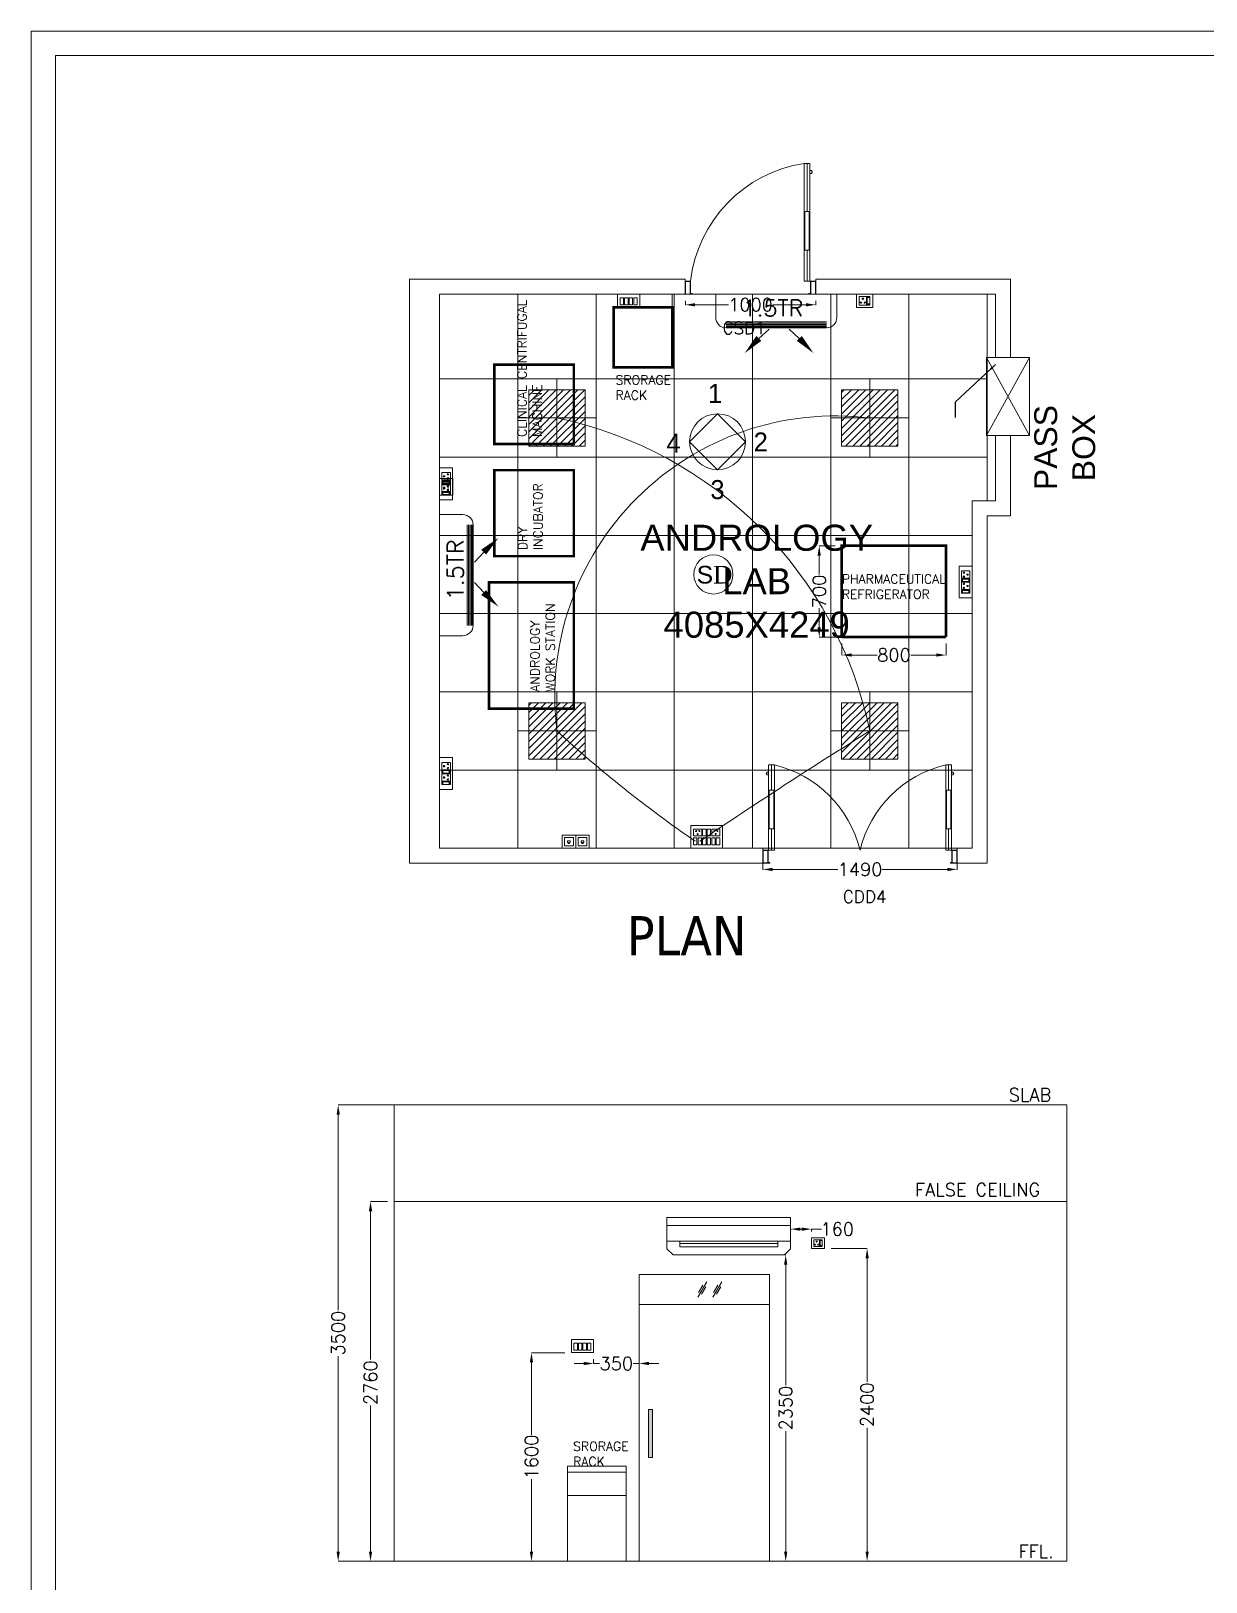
# Model space of a CAD drawing. Extents: x 3552052 to 4102982, y -707811 to -630695.
# Drawn here: x 3984257 to 3993269, y -693012 to -681115 of the extents above; entities that cross this region are included whole.
import ezdxf

# ---------------------------------------------------------------- set-up
doc = ezdxf.new("R2010")
doc.units = 0
doc.header["$LTSCALE"] = 6
doc.header["$MEASUREMENT"] = 0
doc.layers.get('0').update_dxf_attribs({"linetype": 'CONTINUOUS', "lineweight": 0})
doc.layers.get('Defpoints').update_dxf_attribs({"linetype": 'CONTINUOUS', "lineweight": 0})
for name, color, linetype, lineweight in [('1200 Door', 144, 'CONTINUOUS', 0), ('DIM', 7, 'CONTINUOUS', 0), ('Double Leaf Door', 4, 'CONTINUOUS', 0), ('ELE-12M RAW&UPS SB', 40, 'CONTINUOUS', 0), ('ELE-2NOS OF 6-16 RAW POWER SOCKET', 1, 'CONTINUOUS', 0), ('ELE-4M UPS P.SB', 3, 'CONTINUOUS', 0), ('ELE-6M UPS P.SB', 3, 'CONTINUOUS', 0), ('ELE-SOCKET NMBERING', 7, 'CONTINUOUS', 9), ('ELE.LAN POINT', 3, 'CONTINUOUS', 0), ('EQP', 6, 'CONTINUOUS', 0), ('FA-BELOW SMOKE DERECTOR', 1, 'CONTINUOUS', 0), ('HVAC', 3, 'CONTINUOUS', 15), ('HVAC_HI-WALL_1.5TR', 5, 'CONTINUOUS', 0), ('MEP_HVAC_RA_DUCT', 1, 'CONTINUOUS', 0), ('MEP_HVAC_TEXT', 7, 'CONTINUOUS', 0), ('SECTION', 251, 'CONTINUOUS', 0), ('Single Leaf Door', 4, 'CONTINUOUS', 0), ('WALL', 8, 'CONTINUOUS', 0), ('WIN', 151, 'CONTINUOUS', 0)]:
    doc.layers.add(name, color=color, linetype=linetype, lineweight=lineweight)
for name, color, linetype, lineweight, true_color in [('ELE-42W EMERGENCY DOWN LIGHT', 7, 'CONTINUOUS', 0, 0x608ec6), ('ELE-6A AC SOCKET', 7, 'CONTINUOUS', 0, 0x00ceb6), ('ELE-LIGHTING WIRING', 7, 'CONTINUOUS', 0, 0x63d7b6)]:
    doc.layers.add(name, color=color, linetype=linetype, lineweight=lineweight, true_color=true_color)
doc.styles.add('Annotation', font='tahoma.ttf')
doc.styles.add('ARIAL', font='arial.ttf')
doc.styles.add('PDF Times New Roman', font='times.ttf')
doc.styles.add('ROMANS', font='romans.shx')
doc.styles.get("Standard").update_dxf_attribs({"font": 'SIMPLEX'})
doc.styles.add('VERDANA', font='verdana.ttf')
doc.dimstyles.new('AEPL1', dxfattribs={"dimtxt": 100, "dimasz": 75, "dimexe": 1.25, "dimexo": 50, "dimtad": 0, "dimdec": 0, "dimtxsty": 'ROMANS', "dimcen": 2.5, "dimclrd": 7, "dimclre": 7, "dimadec": 0, "dimazin": 0, "dimtfac": 1, "dimtdec": 0, "dimtmove": 0, "dimatfit": 3, "dimfxl": 1, "dimlwd": 0, "dimlwe": 0, "dimarcsym": 0})
doc.dimstyles.new('TEXT', dxfattribs={"dimscale": 0, "dimtxt": 500, "dimasz": 100, "dimexe": 75, "dimexo": 100, "dimgap": 50, "dimtad": 0, "dimdec": 0, "dimzin": 0, "dimdsep": 46, "dimtxsty": 'ARIAL', "dimblk": 'OBLIQUE', "dimcen": 0.09, "dimdle": 100, "dimclrd": 256, "dimclre": 256, "dimclrt": 6, "dimadec": 0, "dimazin": 0, "dimtfac": 1, "dimtdec": 0, "dimtofl": 0, "dimtmove": 2, "dimatfit": 3, "dimfxl": 1, "dimfrac": 2, "dimtolj": 1, "dimtzin": 0, "dimarcsym": 0})

# ---------------------------------------------------------------- blocks, each defined once
blk = doc.blocks.new('GGG')
at = {"layer": 'ELE-4M UPS P.SB', "color": 8, "linetype": 'ByBlock'}
for p, q in [((3563286, -677232), (3563286, -672983)), ((3563886, -677232), (3563886, -672983)), ((3564486, -677232), (3564486, -672983)), ((3565086, -677232), (3565086, -672983)), ((3565686, -677232), (3565686, -672983)), ((3566286, -677232), (3566286, -672983)), ((3566886, -674567), (3566886, -672983)), ((3562686, -673632), (3566886, -673632)), ((3562686, -674232), (3566886, -674232)), ((3562686, -674832), (3566771, -674832)), ((3562686, -675432), (3566771, -675432)), ((3562686, -676032), (3566771, -676032)), ((3562686, -676632), (3566771, -676632))]:
    blk.add_line(p, q, dxfattribs=at)
for points in [[(3562686, -672983), (3562686, -677232), (3566771, -677232), (3566771, -674567), (3566886, -674567)], [(3566886, -672983), (3562686, -672983)]]:
    blk.add_lwpolyline(points, dxfattribs=at)
blk = doc.blocks.new('_Oblique')
at = {"color": 0, "linetype": 'ByBlock', "lineweight": -2}
blk.add_line((-0.5, -0.5), (0.5, 0.5), dxfattribs=at)
blk = doc.blocks.new('*D534')
at = {"layer": 'Defpoints', "color": 0, "linetype": 'ByBlock', "transparency": 16777216}
for p in [(3989871, -687442), (3991361, -687442), (3991361, -687546)]:
    blk.add_point(p, dxfattribs=at)
at = {"layer": 'DIM', "color": 7, "linetype": 'ByBlock', "lineweight": 0, "transparency": 16777216}
for p, q in [((3989871, -687492), (3989871, -687548)), ((3989946, -687546), (3990446, -687546)), ((3991286, -687546), (3990786, -687546)), ((3991361, -687492), (3991361, -687548))]:
    blk.add_line(p, q, dxfattribs=at)
at = {"layer": 'DIM', "color": 7, "linetype": 'ByBlock', "transparency": 16777216}
for points in [[(3989946, -687534), (3989946, -687559), (3989871, -687546)], [(3991286, -687534), (3991286, -687559), (3991361, -687546)]]:
    blk.add_solid(points, dxfattribs=at)
at = {"layer": 'DIM', "color": 0, "linetype": 'ByBlock', "transparency": 16777216, "insert": (3990616, -687546), "char_height": 100, "attachment_point": 5, "style": 'ROMANS'}
blk.add_mtext('1490', dxfattribs=at)
blk = doc.blocks.new('1500x2100x100 DD')
at = {"layer": 'Double Leaf Door'}
for points in [[(49, 264), (54, 264), (54, 560), (49, 560)], [(93, 560), (88, 560), (88, 264), (93, 264)], [(1407, 560), (1412, 560), (1412, 264), (1407, 264)], [(1451, 264), (1446, 264), (1446, 560), (1451, 560)]]:
    blk.add_hatch(color=6, dxfattribs=at).paths.add_polyline_path(points)
at = {"layer": 'Double Leaf Door', "color": 8}
for p, q in [((49, 100), (49, 754)), ((49, 754), (93, 754)), ((71, 560), (71, 754)), ((93, 754), (93, 100)), ((1451, 754), (1407, 754)), ((1407, 754), (1407, 100)), ((1429, 560), (1429, 754)), ((1451, 100), (1451, 754)), ((35, 697), (35, 679)), ((49, 699), (37, 699)), ((37, 677), (49, 677)), ((49, 699), (49, 677)), ((1451, 699), (1463, 699)), ((1451, 699), (1451, 677)), ((1463, 677), (1451, 677)), ((1465, 697), (1465, 679)), ((71, 100), (71, 264)), ((1429, 100), (1429, 264)), ((5, 100), (5, 0)), ((45, 100), (5, 100)), ((5, 0), (45, 0)), ((7, 98), (7, 2)), ((43, 98), (7, 98)), ((7, 2), (45, 2)), ((43, 3), (43, 98)), ((55, 3), (43, 3)), ((45, 5), (45, 100)), ((57, 5), (45, 5)), ((45, 2), (55, 2)), ((45, 0), (57, 0)), ((93, 100), (49, 100)), ((55, 2), (55, 3)), ((57, 0), (57, 5)), ((1407, 100), (1451, 100)), ((1443, 0), (1443, 5)), ((1443, 5), (1455, 5)), ((1455, 0), (1443, 0)), ((1445, 2), (1445, 3)), ((1445, 3), (1457, 3)), ((1455, 2), (1445, 2)), ((1455, 5), (1455, 100)), ((1455, 100), (1495, 100)), ((1493, 2), (1455, 2)), ((1495, 0), (1455, 0)), ((1457, 3), (1457, 98)), ((1457, 98), (1493, 98)), ((1493, 98), (1493, 2)), ((1495, 100), (1495, 0))]:
    blk.add_line(p, q, dxfattribs=at)
at = {"layer": 'Double Leaf Door', "color": 6}
for p, q in [((93, 560), (49, 560)), ((49, 560), (49, 264)), ((54, 264), (54, 560)), ((88, 264), (88, 560)), ((93, 264), (93, 560)), ((1407, 264), (1407, 560)), ((1407, 560), (1451, 560)), ((1412, 264), (1412, 560)), ((1446, 264), (1446, 560)), ((1451, 560), (1451, 264)), ((49, 264), (93, 264)), ((1451, 264), (1407, 264))]:
    blk.add_line(p, q, dxfattribs=at)
at = {"layer": 'Double Leaf Door', "color": 6, "ltscale": 100}
for p, q in [((88, 560), (88, 264)), ((1412, 560), (1412, 264))]:
    blk.add_line(p, q, dxfattribs=at)
at = {"layer": 'Double Leaf Door', "color": 6}
for points in [[(49, 560), (49, 264), (54, 264), (54, 560), (49, 560)], [(93, 560), (93, 264), (88, 264), (88, 560), (93, 560)], [(1407, 560), (1407, 264), (1412, 264), (1412, 560), (1407, 560)], [(1451, 560), (1451, 264), (1446, 264), (1446, 560), (1451, 560)]]:
    blk.add_lwpolyline(points, dxfattribs=at)
at = {"layer": 'Double Leaf Door', "ltscale": 5000}
for points in [[(49, 560), (49, 264), (54, 264), (54, 560), (49, 560)], [(1451, 560), (1451, 264), (1446, 264), (1446, 560), (1451, 560)]]:
    blk.add_lwpolyline(points, dxfattribs=at)
at = {"layer": 'Double Leaf Door', "color": 8}
for centre, radius, start, end in [((-111, -108), 886, 13.5745, 76.6836), ((1611, -108), 886, 103.3164, 166.4255), ((35, 688), 3.72, 90, 270), ((37, 697), 1.98, 90, 180), ((37, 679), 1.98, 180, 270), ((1463, 697), 1.98, 0, 90), ((1463, 679), 1.98, 270, 0), ((1465, 688), 3.72, 270, 90)]:
    blk.add_arc(centre, radius, start, end, dxfattribs=at)
blk = doc.blocks.new('*D535')
at = {"layer": 'Defpoints', "color": 0, "linetype": 'ByBlock', "transparency": 16777216}
for p in [(3989276, -683135), (3990276, -683135), (3990276, -683215)]:
    blk.add_point(p, dxfattribs=at)
at = {"layer": 'DIM', "color": 7, "linetype": 'ByBlock', "lineweight": 0, "transparency": 16777216}
for p, q in [((3989276, -683185), (3989276, -683217)), ((3990276, -683185), (3990276, -683217)), ((3989351, -683215), (3989606, -683215)), ((3990201, -683215), (3989946, -683215))]:
    blk.add_line(p, q, dxfattribs=at)
at = {"layer": 'DIM', "color": 7, "linetype": 'ByBlock', "transparency": 16777216}
for points in [[(3989351, -683203), (3989351, -683228), (3989276, -683215)], [(3990201, -683203), (3990201, -683228), (3990276, -683215)]]:
    blk.add_solid(points, dxfattribs=at)
at = {"layer": 'DIM', "color": 0, "linetype": 'ByBlock', "transparency": 16777216, "insert": (3989776, -683215), "char_height": 100, "attachment_point": 5, "style": 'ROMANS'}
blk.add_mtext('1000', dxfattribs=at)
blk = doc.blocks.new('DFGFGFG')
at = {"layer": 'ELE-12M RAW&UPS SB', "color": 3, "linetype": 'ByBlock'}
for p, q in [((3567585, -693221), (3567638, -693221)), ((3567585, -693284), (3567585, -693221)), ((3567638, -693284), (3567585, -693284)), ((3567638, -693221), (3567638, -693284)), ((3567585, -693423), (3567585, -693360)), ((3567585, -693360), (3567638, -693360)), ((3567638, -693423), (3567585, -693423)), ((3567638, -693360), (3567638, -693423))]:
    blk.add_line(p, q, dxfattribs=at)
for points in [[(3567665, -693199), (3567665, -693443), (3567490, -693443), (3567490, -693199)], [(3567570, -693256), (3567570, -693282), (3567517, -693282), (3567517, -693256)], [(3567570, -693290), (3567570, -693317), (3567517, -693317), (3567517, -693290)], [(3567638, -693290), (3567638, -693317), (3567585, -693317), (3567585, -693290)], [(3567570, -693325), (3567570, -693351), (3567517, -693351), (3567517, -693325)], [(3567570, -693360), (3567570, -693386), (3567517, -693386), (3567517, -693360)], [(3567570, -693394), (3567570, -693421), (3567517, -693421), (3567517, -693394)], [(3567638, -693325), (3567638, -693351), (3567585, -693351), (3567585, -693325)]]:
    blk.add_lwpolyline(points, close=True, dxfattribs=at)
at = {"layer": 'ELE-12M RAW&UPS SB', "color": 3, "linetype": 'ByBlock', "elevation": 0}
blk.add_lwpolyline([(3567570, -693221), (3567570, -693247), (3567517, -693247), (3567517, -693221)], close=True, dxfattribs=at)
at = {"layer": 'ELE-12M RAW&UPS SB', "color": 3, "linetype": 'ByBlock'}
for centre, radius, start, end in [((3567599, -693252), 3.6, 37.1584, 322.8416), ((3567602, -693252), 2.29, 251.4031, 108.5969), ((3567622, -693239), 3.1, 357.49, 264.7311), ((3567622, -693266), 3.1, 95.2689, 2.51), ((3567624, -693242), 2.5, 194.9049, 67.3162), ((3567624, -693263), 2.5, 292.6838, 165.0951), ((3567599, -693391), 3.6, 37.1584, 322.8416), ((3567602, -693391), 2.29, 251.4031, 108.5969), ((3567622, -693378), 3.1, 357.49, 264.7311), ((3567622, -693404), 3.1, 95.2689, 2.51), ((3567624, -693380), 2.5, 194.9049, 67.3162), ((3567624, -693402), 2.5, 292.6838, 165.0951)]:
    blk.add_arc(centre, radius, start, end, dxfattribs=at)
blk = doc.blocks.new('Voice')
at = {"layer": 'ELE.LAN POINT', "color": 6}
for points in [[(0, -32), (128, -32), (128, 92), (0, 92)], [(22, -10), (106, -10), (106, 70), (22, 70)], [(77, 21), (70, 21), (70, 12), (58, 12), (58, 21), (51, 21), (51, 39), (77, 39)], [(76, 23), (68, 23), (68, 13), (59, 13), (59, 23), (52, 23), (52, 37), (76, 37)]]:
    blk.add_lwpolyline(points, close=True, dxfattribs=at)
blk = doc.blocks.new('RTUH 6U')
at = {"layer": 'ELE-2NOS OF 6-16 RAW POWER SOCKET', "color": 30, "lineweight": 0, "ltscale": 300}
for p, q in [((-312, -26), (-227, -26)), ((-312, -124), (-312, -26)), ((-227, -124), (-312, -124)), ((-227, -26), (-227, -124)), ((-187, -26), (-221, -26)), ((-221, -26), (-221, -124)), ((-187, -124), (-221, -124)), ((-221, -124), (-187, -124)), ((-190, -37), (-218, -37)), ((-218, -37), (-218, -113)), ((-190, -40), (-218, -40)), ((-218, -113), (-190, -113)), ((-190, -113), (-190, -37)), ((-187, -124), (-187, -26)), ((-187, -124), (-187, -26)), ((-181, -124), (-181, -26)), ((-181, -26), (-96, -26)), ((-96, -124), (-181, -124)), ((-96, -26), (-96, -124)), ((-57, -26), (-91, -26)), ((-91, -26), (-91, -124)), ((-57, -124), (-91, -124)), ((-91, -124), (-57, -124)), ((-60, -37), (-88, -37)), ((-88, -37), (-88, -113)), ((-60, -40), (-88, -40)), ((-88, -113), (-60, -113)), ((-60, -113), (-60, -37)), ((-57, -124), (-57, -26)), ((-57, -124), (-57, -26))]:
    blk.add_line(p, q, dxfattribs=at)
blk.add_lwpolyline([(0, 0), (-368, 0), (-368, -150), (0, -150)], close=True, dxfattribs=at)
for centre, radius, start, end in [((-293, -56), 5.7, 87.49, 354.7311), ((-289, -52), 4.6, 284.9049, 157.3162), ((-269, -99), 6.62, 127.1584, 52.8416), ((-269, -92), 4.22, 341.4031, 198.5969), ((-249, -52), 4.6, 22.6838, 255.0951), ((-245, -56), 5.7, 185.2689, 92.51), ((-163, -56), 5.7, 87.49, 354.7311), ((-159, -52), 4.6, 284.9049, 157.3162), ((-139, -99), 6.62, 127.1584, 52.8416), ((-139, -92), 4.22, 341.4031, 198.5969), ((-119, -52), 4.6, 22.6838, 255.0951), ((-115, -56), 5.7, 185.2689, 92.51)]:
    blk.add_arc(centre, radius, start, end, dxfattribs=at)
blk = doc.blocks.new('HI WALL SPLIT AC UNIT 1.5TR')
at = {"layer": 'HVAC_HI-WALL_1.5TR', "color": 7, "lineweight": 5}
for p, q in [((1295285, -129882), (1295363, -129952)), ((1295595, -129882), (1295517, -129952))]:
    blk.add_line(p, q, dxfattribs=at)
at = {"layer": 'HVAC_HI-WALL_1.5TR', "color": 5, "lineweight": 5}
for p, q in [((1295076, -129963), (1295847, -129963)), ((1294997, -130221), (1294997, -130042)), ((1295926, -130221), (1295926, -130042)), ((1294997, -130221), (1295926, -130221))]:
    blk.add_line(p, q, dxfattribs=at)
at = {"layer": 'HVAC_HI-WALL_1.5TR', "color": 8, "lineweight": 5}
for p, q in [((1295076, -129970), (1295847, -129970)), ((1295076, -129979), (1295847, -129979)), ((1295076, -129988), (1295847, -129988)), ((1295076, -130000), (1295847, -130000)), ((1295076, -130009), (1295847, -130009))]:
    blk.add_line(p, q, dxfattribs=at)
at = {"layer": 'HVAC_HI-WALL_1.5TR', "color": 5, "lineweight": 5}
for centre, start, end in [((1295076, -130042), 90, 180), ((1295847, -130042), 0, 90)]:
    blk.add_arc(centre, 78.8, start, end, dxfattribs=at)
at = {"layer": 'HVAC_HI-WALL_1.5TR', "color": 7, "lineweight": 5}
for points in [[(1295304, -129864), (1295266, -129901), (1295176, -129769)], [(1295576, -129864), (1295614, -129901), (1295704, -129769)]]:
    blk.add_solid(points, dxfattribs=at)
blk = doc.blocks.new('EQ2WE')
at = {"layer": 'ELE-6A AC SOCKET', "lineweight": 0}
for p, q in [((-99, 170), (-215, 170)), ((-215, 170), (-215, 36)), ((-215, 36), (-99, 36)), ((-99, 36), (-99, 170)), ((-91, 36), (-91, 170)), ((-91, 170), (-45, 170)), ((-45, 170), (-91, 170)), ((-45, 36), (-91, 36)), ((-87, 51), (-87, 155)), ((-87, 155), (-48, 155)), ((-48, 55), (-87, 55)), ((-48, 51), (-87, 51)), ((-48, 155), (-48, 51)), ((-45, 170), (-45, 36)), ((-45, 170), (-45, 36))]:
    blk.add_line(p, q, dxfattribs=at)
blk.add_lwpolyline([(0, 0), (-257, 0), (-257, 206), (0, 206)], close=True, dxfattribs=at)
for centre, radius, start, end in [((-190, 77), 7.83, 5.2689, 272.51), ((-184, 72), 6.31, 202.6838, 75.0951), ((-157, 136), 9.08, 307.1584, 232.8416), ((-157, 127), 5.79, 161.4031, 18.5969), ((-130, 72), 6.31, 104.9049, 337.3162), ((-124, 77), 7.83, 267.49, 174.7311)]:
    blk.add_arc(centre, radius, start, end, dxfattribs=at)
blk = doc.blocks.new('FGFGFGFG')
at = {"layer": 'ELE-6M UPS P.SB', "color": 3, "linetype": 'ByBlock'}
for points in [[(3565675, -683133), (3565845, -683133), (3565845, -683233), (3565675, -683233)], [(3565695, -683161), (3565721, -683161), (3565721, -683213), (3565695, -683213)], [(3565729, -683161), (3565756, -683161), (3565756, -683213), (3565729, -683213)], [(3565764, -683161), (3565790, -683161), (3565790, -683213), (3565764, -683213)], [(3565799, -683161), (3565825, -683161), (3565825, -683213), (3565799, -683213)]]:
    blk.add_lwpolyline(points, close=True, dxfattribs=at)
blk = doc.blocks.new('54W EME')
at = {"layer": 'ELE-42W EMERGENCY DOWN LIGHT'}
h = blk.add_hatch(dxfattribs=at)
h.set_pattern_fill('ANSI31', color=8, scale=312.5, style=0)
h.paths.add_polyline_path([(-216, -216), (-216, 216), (216, 216), (216, -216)])
for p, q in [((0, 300), (0, -300)), ((-300, 0), (300, 0))]:
    blk.add_line(p, q, dxfattribs=at)
for points in [[(-300, -300), (-300, 300), (300, 300), (300, -300)], [(-216, -216), (-216, 216), (216, 216), (216, -216)]]:
    blk.add_lwpolyline(points, close=True, dxfattribs=at)
blk = doc.blocks.new('SMOKE DETECTOR')
at = {"layer": 'FA-BELOW SMOKE DERECTOR', "color": 7}
blk.add_circle((931029, -118294), 166, dxfattribs=at)
at = {"layer": 'FA-BELOW SMOKE DERECTOR', "insert": (930887, -118373), "char_height": 150, "attachment_point": 7, "style": 'PDF Times New Roman'}
blk.add_mtext('{\\fArial|b0|i0|c0|p34;S}D', dxfattribs=at)
blk = doc.blocks.new('1000x2100x100 SD')
at = {"layer": 'Single Leaf Door'}
for points in [[(44, 339), (49, 339), (49, 635), (44, 635)], [(88, 635), (83, 635), (83, 339), (88, 339)]]:
    blk.add_hatch(color=6, dxfattribs=at).paths.add_polyline_path(points)
at = {"layer": 'Single Leaf Door', "color": 8}
for p, q in [((44, 100), (44, 1004)), ((44, 1004), (88, 1004)), ((66, 635), (66, 1004)), ((88, 1004), (88, 100)), ((30, 947), (30, 929)), ((44, 949), (32, 949)), ((32, 927), (44, 927)), ((44, 949), (44, 927)), ((66, 100), (66, 339)), ((0, 100), (0, 0)), ((40, 100), (0, 100)), ((0, 0), (40, 0)), ((2, 98), (2, 2)), ((38, 98), (2, 98)), ((2, 2), (40, 2)), ((38, 3), (38, 98)), ((50, 3), (38, 3)), ((40, 5), (40, 100)), ((52, 5), (40, 5)), ((40, 2), (50, 2)), ((40, 0), (52, 0)), ((88, 100), (44, 100)), ((50, 2), (50, 3)), ((52, 0), (52, 5)), ((948, 5), (960, 5)), ((948, 0), (948, 5)), ((960, 0), (948, 0)), ((950, 3), (962, 3)), ((950, 2), (950, 3)), ((960, 2), (950, 2)), ((960, 5), (960, 100)), ((960, 100), (1000, 100)), ((998, 2), (960, 2)), ((1000, 0), (960, 0)), ((962, 3), (962, 98)), ((962, 98), (998, 98)), ((998, 98), (998, 2)), ((1000, 100), (1000, 0))]:
    blk.add_line(p, q, dxfattribs=at)
at = {"layer": 'Single Leaf Door', "color": 6}
for p, q in [((88, 635), (44, 635)), ((44, 635), (44, 339)), ((49, 339), (49, 635)), ((83, 339), (83, 635)), ((88, 339), (88, 635)), ((44, 339), (88, 339))]:
    blk.add_line(p, q, dxfattribs=at)
at = {"layer": 'Single Leaf Door', "color": 6, "ltscale": 100}
blk.add_line((83, 635), (83, 339), dxfattribs=at)
at = {"layer": 'Single Leaf Door', "color": 6}
for points in [[(44, 635), (44, 339), (49, 339), (49, 635), (44, 635)], [(88, 635), (88, 339), (83, 339), (83, 635), (88, 635)]]:
    blk.add_lwpolyline(points, dxfattribs=at)
at = {"layer": 'Single Leaf Door', "ltscale": 5000}
blk.add_lwpolyline([(44, 635), (44, 339), (49, 339), (49, 635), (44, 635)], dxfattribs=at)
at = {"layer": 'Single Leaf Door', "color": 8}
for centre, radius, start, end in [((-69, -20), 1036, 6.6418, 81.2791), ((30, 938), 3.72, 90, 270), ((32, 947), 1.98, 90, 180), ((32, 929), 1.98, 180, 270)]:
    blk.add_arc(centre, radius, start, end, dxfattribs=at)
blk = doc.blocks.new('*D536')
at = {"layer": 'Defpoints', "color": 0, "linetype": 'ByBlock', "transparency": 16777216}
for p in [(3986861, -690093), (3987042, -690093), (3987241, -692853)]:
    blk.add_point(p, dxfattribs=at)
at = {"layer": 'ELE-4M UPS P.SB', "color": 7, "linetype": 'ByBlock', "lineweight": 0, "transparency": 16777216}
for p, q in [((3986992, -690093), (3986860, -690093)), ((3986861, -690168), (3986861, -691306)), ((3986861, -692778), (3986861, -691659)), ((3987191, -692853), (3986860, -692853))]:
    blk.add_line(p, q, dxfattribs=at)
at = {"layer": 'ELE-4M UPS P.SB', "color": 7, "linetype": 'ByBlock', "transparency": 16777216}
for points in [[(3986849, -690168), (3986874, -690168), (3986861, -690093)], [(3986849, -692778), (3986874, -692778), (3986861, -692853)]]:
    blk.add_solid(points, dxfattribs=at)
at = {"layer": 'ELE-4M UPS P.SB', "color": 0, "linetype": 'ByBlock', "transparency": 16777216, "insert": (3986861, -691483), "char_height": 100, "attachment_point": 5, "rotation": 90, "style": 'ROMANS'}
blk.add_mtext('2760', dxfattribs=at)
blk = doc.blocks.new('*D537')
at = {"layer": 'Defpoints', "color": 0, "linetype": 'ByBlock', "transparency": 16777216}
for p in [(3986613, -689353), (3987288, -689353), (3987241, -692853)]:
    blk.add_point(p, dxfattribs=at)
at = {"layer": 'ELE-4M UPS P.SB', "color": 7, "linetype": 'ByBlock', "lineweight": 0, "transparency": 16777216}
for p, q in [((3987238, -689353), (3986612, -689353)), ((3986613, -689428), (3986613, -690926)), ((3986613, -692778), (3986613, -691279)), ((3987191, -692853), (3986612, -692853))]:
    blk.add_line(p, q, dxfattribs=at)
at = {"layer": 'ELE-4M UPS P.SB', "color": 7, "linetype": 'ByBlock', "transparency": 16777216}
for points in [[(3986601, -689428), (3986626, -689428), (3986613, -689353)], [(3986601, -692778), (3986626, -692778), (3986613, -692853)]]:
    blk.add_solid(points, dxfattribs=at)
at = {"layer": 'ELE-4M UPS P.SB', "color": 0, "linetype": 'ByBlock', "transparency": 16777216, "insert": (3986613, -691103), "char_height": 100, "attachment_point": 5, "rotation": 90, "style": 'ROMANS'}
blk.add_mtext('3500', dxfattribs=at)
blk = doc.blocks.new('FGF6')
at = {"layer": 'HVAC', "color": 5}
for p, q in [((3680007, -695087), (3680957, -695087)), ((3680007, -695206), (3680957, -695206))]:
    blk.add_line(p, q, dxfattribs=at)
at = {"layer": 'HVAC', "color": 8}
for p, q in [((3680107, -695206), (3680107, -695251)), ((3680858, -695206), (3680858, -695251)), ((3680107, -695226), (3680858, -695226)), ((3680107, -695251), (3680858, -695251))]:
    blk.add_line(p, q, dxfattribs=at)
at = {"layer": 'HVAC', "color": 5}
blk.add_lwpolyline([(3680007, -695026), (3680957, -695026), (3680957, -695265), (3680910, -695312), (3680055, -695312), (3680007, -695265)], close=True, dxfattribs=at)
blk = doc.blocks.new('*D538')
at = {"layer": 'Defpoints', "color": 0, "linetype": 'ByBlock', "transparency": 16777216}
for p in [(3988572, -691253), (3988922, -691253), (3988922, -691336)]:
    blk.add_point(p, dxfattribs=at)
at = {"layer": 'ELE-4M UPS P.SB', "color": 7, "linetype": 'ByBlock', "lineweight": 0, "transparency": 16777216}
for p, q in [((3988497, -691336), (3988422, -691336)), ((3988572, -691303), (3988572, -691337)), ((3988572, -691336), (3988618, -691336)), ((3988922, -691336), (3988876, -691336)), ((3988922, -691303), (3988922, -691337)), ((3988997, -691336), (3989072, -691336))]:
    blk.add_line(p, q, dxfattribs=at)
at = {"layer": 'ELE-4M UPS P.SB', "color": 7, "linetype": 'ByBlock', "transparency": 16777216}
for points in [[(3988497, -691323), (3988497, -691348), (3988572, -691336)], [(3988997, -691323), (3988997, -691348), (3988922, -691336)]]:
    blk.add_solid(points, dxfattribs=at)
at = {"layer": 'ELE-4M UPS P.SB', "color": 0, "linetype": 'ByBlock', "transparency": 16777216, "insert": (3988747, -691336), "char_height": 100, "attachment_point": 5, "style": 'ROMANS'}
blk.add_mtext('350', dxfattribs=at)
blk = doc.blocks.new('*D539')
at = {"layer": 'Defpoints', "color": 0, "linetype": 'ByBlock', "transparency": 16777216}
for p in [(3988401, -691253), (3988096, -692853), (3988401, -692853)]:
    blk.add_point(p, dxfattribs=at)
at = {"layer": 'ELE-4M UPS P.SB', "color": 7, "linetype": 'ByBlock', "lineweight": 0, "transparency": 16777216}
for p, q in [((3988351, -691253), (3988095, -691253)), ((3988096, -691328), (3988096, -691883)), ((3988096, -692778), (3988096, -692222)), ((3988351, -692853), (3988095, -692853))]:
    blk.add_line(p, q, dxfattribs=at)
at = {"layer": 'ELE-4M UPS P.SB', "color": 7, "linetype": 'ByBlock', "transparency": 16777216}
for points in [[(3988083, -691328), (3988108, -691328), (3988096, -691253)], [(3988083, -692778), (3988108, -692778), (3988096, -692853)]]:
    blk.add_solid(points, dxfattribs=at)
at = {"layer": 'ELE-4M UPS P.SB', "color": 0, "linetype": 'ByBlock', "transparency": 16777216, "insert": (3988096, -692053), "char_height": 100, "attachment_point": 5, "rotation": 90, "style": 'ROMANS'}
blk.add_mtext('1600', dxfattribs=at)
blk = doc.blocks.new('*D540')
at = {"layer": 'Defpoints', "color": 0, "linetype": 'ByBlock', "transparency": 16777216}
for p in [(3990244, -690305), (3990084, -690361), (3990244, -690373)]:
    blk.add_point(p, dxfattribs=at)
at = {"layer": 'ELE-4M UPS P.SB', "color": 7, "linetype": 'ByBlock', "lineweight": 0, "transparency": 16777216}
for p, q in [((3990084, -690311), (3990084, -690304)), ((3990159, -690305), (3990169, -690305)), ((3990244, -690323), (3990244, -690304)), ((3990244, -690305), (3990319, -690305))]:
    blk.add_line(p, q, dxfattribs=at)
at = {"layer": 'ELE-4M UPS P.SB', "color": 7, "linetype": 'ByBlock', "transparency": 16777216}
for points in [[(3990159, -690293), (3990159, -690318), (3990084, -690305)], [(3990169, -690293), (3990169, -690318), (3990244, -690305)]]:
    blk.add_solid(points, dxfattribs=at)
at = {"layer": 'ELE-4M UPS P.SB', "color": 0, "linetype": 'ByBlock', "transparency": 16777216, "insert": (3990441, -690305), "char_height": 100, "attachment_point": 5, "style": 'ROMANS'}
blk.add_mtext('160', dxfattribs=at)
blk = doc.blocks.new('*D541')
at = {"layer": 'Defpoints', "color": 0, "linetype": 'ByBlock', "transparency": 16777216}
for p in [(3990344, -690453), (3990344, -692853), (3990670, -692853)]:
    blk.add_point(p, dxfattribs=at)
at = {"layer": 'ELE-4M UPS P.SB', "color": 7, "linetype": 'ByBlock', "lineweight": 0, "transparency": 16777216}
for p, q in [((3990394, -690453), (3990671, -690453)), ((3990670, -690528), (3990670, -691476)), ((3990670, -692778), (3990670, -691829)), ((3990394, -692853), (3990671, -692853))]:
    blk.add_line(p, q, dxfattribs=at)
at = {"layer": 'ELE-4M UPS P.SB', "color": 7, "linetype": 'ByBlock', "transparency": 16777216}
for points in [[(3990658, -690528), (3990683, -690528), (3990670, -690453)], [(3990658, -692778), (3990683, -692778), (3990670, -692853)]]:
    blk.add_solid(points, dxfattribs=at)
at = {"layer": 'ELE-4M UPS P.SB', "color": 0, "linetype": 'ByBlock', "transparency": 16777216, "insert": (3990670, -691653), "char_height": 100, "attachment_point": 5, "rotation": 90, "style": 'ROMANS'}
blk.add_mtext('2400', dxfattribs=at)
blk = doc.blocks.new('*D542')
at = {"layer": 'Defpoints', "color": 0, "linetype": 'ByBlock', "transparency": 16777216}
for p in [(3989936, -690503), (3989936, -692853), (3990046, -692853)]:
    blk.add_point(p, dxfattribs=at)
at = {"layer": 'ELE-4M UPS P.SB', "color": 7, "linetype": 'ByBlock', "lineweight": 0, "transparency": 16777216}
for p, q in [((3989986, -690503), (3990047, -690503)), ((3990046, -690578), (3990046, -691501)), ((3990046, -692778), (3990046, -691854)), ((3989986, -692853), (3990047, -692853))]:
    blk.add_line(p, q, dxfattribs=at)
at = {"layer": 'ELE-4M UPS P.SB', "color": 7, "linetype": 'ByBlock', "transparency": 16777216}
for points in [[(3990033, -690578), (3990058, -690578), (3990046, -690503)], [(3990033, -692778), (3990058, -692778), (3990046, -692853)]]:
    blk.add_solid(points, dxfattribs=at)
at = {"layer": 'ELE-4M UPS P.SB', "color": 0, "linetype": 'ByBlock', "transparency": 16777216, "insert": (3990046, -691678), "char_height": 100, "attachment_point": 5, "rotation": 90, "style": 'ROMANS'}
blk.add_mtext('2350', dxfattribs=at)
blk = doc.blocks.new('*D589')
at = {"layer": 'Defpoints', "color": 0, "linetype": 'ByBlock', "transparency": 16777216}
for p in [(3990476, -685764), (3991276, -685764), (3991276, -685902)]:
    blk.add_point(p, dxfattribs=at)
at = {"layer": 'EQP', "color": 7, "linetype": 'ByBlock', "lineweight": 0, "transparency": 16777216}
for p, q in [((3990476, -685814), (3990476, -685903)), ((3990551, -685902), (3990747, -685902)), ((3991201, -685902), (3991005, -685902)), ((3991276, -685814), (3991276, -685903))]:
    blk.add_line(p, q, dxfattribs=at)
at = {"layer": 'EQP', "color": 7, "linetype": 'ByBlock', "transparency": 16777216}
for points in [[(3990551, -685889), (3990551, -685914), (3990476, -685902)], [(3991201, -685889), (3991201, -685914), (3991276, -685902)]]:
    blk.add_solid(points, dxfattribs=at)
at = {"layer": 'EQP', "color": 0, "linetype": 'ByBlock', "transparency": 16777216, "insert": (3990876, -685902), "char_height": 100, "attachment_point": 5, "style": 'ROMANS'}
blk.add_mtext('800', dxfattribs=at)
blk = doc.blocks.new('*D590')
at = {"layer": 'Defpoints', "color": 0, "linetype": 'ByBlock', "transparency": 16777216}
for p in [(3990476, -685064), (3990303, -685764), (3990476, -685764)]:
    blk.add_point(p, dxfattribs=at)
at = {"layer": 'EQP', "color": 7, "linetype": 'ByBlock', "lineweight": 0, "transparency": 16777216}
for p, q in [((3990426, -685064), (3990302, -685064)), ((3990303, -685139), (3990303, -685284)), ((3990303, -685689), (3990303, -685543)), ((3990426, -685764), (3990302, -685764))]:
    blk.add_line(p, q, dxfattribs=at)
at = {"layer": 'EQP', "color": 7, "linetype": 'ByBlock', "transparency": 16777216}
for points in [[(3990290, -685139), (3990315, -685139), (3990303, -685064)], [(3990290, -685689), (3990315, -685689), (3990303, -685764)]]:
    blk.add_solid(points, dxfattribs=at)
at = {"layer": 'EQP', "color": 0, "linetype": 'ByBlock', "transparency": 16777216, "insert": (3990303, -685414), "char_height": 100, "attachment_point": 5, "rotation": 90, "style": 'ROMANS'}
blk.add_mtext('700', dxfattribs=at)

msp = doc.modelspace()

# ---------------------------------------------------------------- hatches: boundary and pattern name
at = {"linetype": 'Continuous', "ltscale": 0.1}
h = msp.add_hatch(color=254, dxfattribs=at)
h.dxf.hatch_style = 1
h.paths.add_polyline_path([(3988992.5, -692056.6), (3989025.1, -692056.6), (3989025.1, -691689.1), (3988992.5, -691689.1)])

# ---------------------------------------------------------------- linework, layer by layer
for points in [[(4002281.1, -681115.5), (4002281.1, -704834), (3984257.3, -704834), (3984257.3, -681115.5)], [(4002094.3, -681302.2), (4002094.3, -704647.2), (3984444.1, -704647.2), (3984444.1, -681302.2)], [(3989523.1, -684051.4), (3989308.6, -684265.8), (3989523.1, -684480.3), (3989737.5, -684265.8), (3989523.1, -684051.4)]]:
    msp.add_lwpolyline(points, close=True)
at = {"color": 5, "linetype": 'Continuous', "ltscale": 0.1}
msp.add_lwpolyline([(3988992.5, -692056.6), (3989025.1, -692056.6), (3989025.1, -691689.1), (3988992.5, -691689.1)], close=True, dxfattribs=at)
msp.add_circle((3989523.1, -684265.8), 214.4)
at = {"layer": 'ELE-LIGHTING WIRING', "color": 254, "linetype": 'ByBlock', "true_color": 0xdebad0}
for centre, radius, start, end in [((3990425.9, -686218.7), 2151.4, 82.92677, 187.07323), ((3987660.8, -687113.6), 3094.8, 11.74609, 78.25391), ((3994634.3, -679618.8), 9346.9, 227.26025, 235.59047), ((4013435.6, -722939.6), 42969.3, 121.95986, 124.03287)]:
    msp.add_arc(centre, radius, start, end, dxfattribs=at)
at = {"layer": 'EQP', "linetype": 'ByBlock'}
for p, q in [((3989275.8, -683134.6), (3989175.8, -683134.6)), ((3989175.8, -683134.6), (3989175.8, -683234.6)), ((3988821.7, -692122.6), (3988371.7, -692122.6)), ((3988371.7, -692122.6), (3988371.7, -692852.6)), ((3988821.7, -692168.2), (3988371.7, -692168.2)), ((3988821.7, -692852.6), (3988821.7, -692122.6)), ((3988821.7, -692348.9), (3988371.7, -692348.9)), ((3988371.7, -692852.6), (3988821.7, -692852.6)), ((3988921.7, -692852.6), (3988821.7, -692852.6))]:
    msp.add_line(p, q, dxfattribs=at)
at = {"layer": 'EQP', "linetype": 'ByBlock', "const_width": 20}
for points in [[(3989175.8, -683234.6), (3988725.8, -683234.6), (3988725.8, -683694.6), (3989175.8, -683694.6), (3989175.8, -683234.6)], [(3988420.8, -684283.6), (3987810.8, -684283.6), (3987810.8, -683673.6), (3988420.8, -683673.6), (3988420.8, -684283.6)], [(3988420.8, -685143.6), (3987810.8, -685143.6), (3987810.8, -684483.6), (3988420.8, -684483.6), (3988420.8, -685143.6)], [(3990475.8, -685763.6), (3990475.8, -685063.6), (3991275.8, -685063.6), (3991275.8, -685763.6)], [(3987770.8, -686313.6), (3987770.8, -685343.6), (3988420.8, -685343.6), (3988420.8, -686313.6), (3987770.8, -686313.6)], [(3991275.8, -685763.6), (3990475.8, -685763.6)]]:
    msp.add_lwpolyline(points, dxfattribs=at)
at = {"layer": 'MEP_HVAC_RA_DUCT', "color": 8, "linetype": 'ByBlock'}
for p, q in [((3987041.7, -689352.6), (3987041.7, -692852.6)), ((3992201.7, -689352.6), (3992201.7, -692852.6))]:
    msp.add_line(p, q, dxfattribs=at)
for points in [[(3992201.7, -689352.6), (3987041.7, -689352.6)], [(3989351.7, -690092.6), (3987041.7, -690092.6)], [(3992201.7, -690092.6), (3989351.7, -690092.6)], [(3992201.7, -692852.6), (3987041.7, -692852.6)]]:
    msp.add_lwpolyline(points, dxfattribs=at)
at = {"layer": 'MEP_HVAC_RA_DUCT', "color": 5, "linetype": 'ByBlock'}
for points in [[(3988921.7, -690882.6), (3989921.7, -690882.6), (3989921.7, -690652.6), (3988921.7, -690652.6)], [(3988921.7, -692852.6), (3989921.7, -692852.6), (3989921.7, -690882.6), (3988921.7, -690882.6)]]:
    msp.add_lwpolyline(points, close=True, dxfattribs=at)
at = {"layer": 'SECTION', "color": 5, "ltscale": 500}
for p, q in [((3989372.9, -690826.5), (3989440.3, -690708.6)), ((3989378, -690791.8), (3989410.3, -690735.2)), ((3989400.1, -690804.9), (3989432, -690749)), ((3989487.9, -690826.5), (3989555.3, -690708.6)), ((3989493, -690791.8), (3989525.3, -690735.2)), ((3989515.1, -690804.9), (3989547, -690749))]:
    msp.add_line(p, q, dxfattribs=at)
at = {"layer": 'WALL', "color": 8, "linetype": 'ByBlock'}
for p, q in [((3987160.8, -683018.6), (3987160.8, -687498.6)), ((3989275.8, -683018.6), (3987160.8, -683018.6)), ((3991770.8, -683018.6, 101230.8), (3990275.8, -683018.6)), ((3991770.8, -683618.6, 101230.8), (3991770.8, -683018.6, 101230.8)), ((3989275.8, -683134.6), (3987390.8, -683134.6)), ((3991655.8, -683134.6), (3990275.8, -683134.6)), ((3991655.8, -683618.6), (3991655.8, -683134.6)), ((3991655.8, -684718.6, -101230.8), (3991655.8, -684218.6, -101230.8)), ((3991770.8, -684718.6), (3991770.8, -684218.6)), ((3991475.8, -687383.6), (3991475.8, -684718.6)), ((3991655.8, -684718.6, -101230.8), (3991590.8, -684718.6)), ((3991770.8, -684833.6), (3991770.8, -684660.7)), ((3991590.8, -687498.6), (3991590.8, -684833.6)), ((3991590.8, -684833.6), (3991770.8, -684833.6))]:
    msp.add_line(p, q, dxfattribs=at)
at = {"layer": 'WALL', "color": 8, "lineweight": 0}
for p, q in [((3989275.8, -683018.6), (3989275.8, -683134.6)), ((3990275.8, -683018.6), (3990275.8, -683134.6)), ((3987910.8, -687383.6), (3989870.8, -687383.6)), ((3989870.8, -687383.6), (3989870.8, -687498.6)), ((3991360.8, -687383.6), (3991475.8, -687383.6)), ((3991360.8, -687383.6), (3991360.8, -687498.6)), ((3987160.8, -687498.6), (3989870.8, -687498.6)), ((3991360.8, -687498.6), (3991590.8, -687498.6))]:
    msp.add_line(p, q, dxfattribs=at)
at = {"layer": 'WIN', "color": 8, "linetype": 'Continuous'}
for p, q in [((3991915, -684218.6), (3991585, -683618.6)), ((3991585, -684218.6), (3991915, -683618.6))]:
    msp.add_line(p, q, dxfattribs=at)
msp.add_lwpolyline([(3991585, -684218.6), (3991915, -684218.6), (3991915, -683618.6), (3991585, -683618.6)], close=True, dxfattribs=at)

# ---------------------------------------------------------------- block references
at = {"layer": 'Double Leaf Door', "color": 8}
msp.add_blockref('1500x2100x100 DD', (3989865.8, -687498.6), dxfattribs=at)
at = {"layer": 'ELE-2NOS OF 6-16 RAW POWER SOCKET', "color": 3, "linetype": 'ByBlock', "yscale": 0.6666669986440074, "zscale": 0.6666669986440074}
for p, xscale, rotation in [((3987490.8, -684710.2), 0.6666669986440074, 269.9999999999999), ((3991375.8, -685464.2), -0.6666669986440074, 90.00000000000007), ((3987490.8, -686933.6), 0.6666669986440074, 269.9999999999999)]:
    msp.add_blockref('RTUH 6U', p, dxfattribs=dict(at, xscale=xscale, rotation=rotation))
at = {"layer": 'ELE-42W EMERGENCY DOWN LIGHT', "linetype": 'ByBlock'}
for p in [(3988290.8, -684083.6), (3990690.8, -684083.6), (3988290.8, -686483.6), (3990690.8, -686483.6)]:
    msp.add_blockref('54W EME', p, dxfattribs=at)
at = {"layer": 'ELE-4M UPS P.SB', "color": 0, "linetype": 'ByBlock'}
for name, p in [('GGG', (424705.3, -10152)), ('FGFGFGFG', (423080.8, -1.5)), ('FGFGFGFG', (422726.7, -8019.6))]:
    msp.add_blockref(name, p, dxfattribs=at)
at = {"layer": 'ELE-4M UPS P.SB', "color": 0, "linetype": 'ByBlock', "rotation": 90}
msp.add_blockref('DFGFGFG', (3296118.3, -4254874.1), dxfattribs=at)
at = {"layer": 'ELE-6A AC SOCKET', "color": 254, "linetype": 'ByBlock', "true_color": 0xdebad0}
for p, xscale, yscale, zscale in [((3990713.7, -683235.3), 0.4891628617315313, 0.4891628617315313, 0.4891628617315313), ((3990343.7, -690452.6), 0.3885944238316955, 0.3885944238316955, 0.3885944238316955)]:
    msp.add_blockref('EQ2WE', p, dxfattribs=dict(at, xscale=xscale, yscale=yscale, zscale=zscale))
at = {"layer": 'ELE-6A AC SOCKET', "color": 254, "linetype": 'ByBlock', "true_color": 0xdebad0, "xscale": 0.4891628617315313, "yscale": 0.4891628617315313, "zscale": 0.4891628617315313, "rotation": 90}
msp.add_blockref('EQ2WE', (3987491.5, -684548.7), dxfattribs=at)
at = {"layer": 'ELE.LAN POINT', "color": 7, "xscale": -0.8135966191344682, "yscale": 0.8135966191344682, "zscale": 0.8135966191344682, "rotation": 359.9999999999999}
for p in [(3988434.9, -687357.7), (3988538.9, -687357.7)]:
    msp.add_blockref('Voice', p, dxfattribs=at)
at = {"layer": 'FA-BELOW SMOKE DERECTOR', "color": 6, "xscale": 0.9035551315104862, "yscale": 0.9035551315104862, "zscale": 0.9035551315104862}
msp.add_blockref('SMOKE DETECTOR', (3148255, -578398.6), dxfattribs=at)
at = {"layer": 'HVAC_HI-WALL_1.5TR'}
for p, rotation in [((5285435, -813355.4), 180), ((4117611.6, 610172.6), 270)]:
    msp.add_blockref('HI WALL SPLIT AC UNIT 1.5TR', p, dxfattribs=dict(at, rotation=rotation))
msp.add_blockref('FGF6', (309126.6, 4809.7), dxfattribs=at)
at = {"layer": 'Single Leaf Door', "color": 8, "xscale": -1}
msp.add_blockref('1000x2100x100 SD', (3990275.8, -683134.6), dxfattribs=at)

# ---------------------------------------------------------------- texts
at = {"ltscale": 0.1, "char_height": 136.805, "width": 184.566, "attachment_point": 5, "rotation": 0.1103}
for s, insert in [('\\pxqc;{\\F.shx.shx;\\H1.0669x;1}', (3989503.7, -683895.4)), ('\\pxqc;{\\F.shx.shx.shx.shx;\\H1.0669x;4}', (3989185.3, -684277.3)), ('\\pxqc;{\\F.shx.shx.shx;\\H1.0669x;2}', (3989854.2, -684267.4)), ('\\pxqc;{\\F.shx.shx.shx.shx;\\H1.0669x;3}', (3989522.5, -684633.8))]:
    msp.add_mtext(s, dxfattribs=dict(at, insert=insert))
at = {"insert": (3991525.3, -687904.4), "char_height": 300, "width": 2697.906, "attachment_point": 3, "style": 'Annotation'}
msp.add_mtext('\\pxql;PLAN', dxfattribs=at)
at = {"layer": '1200 Door', "color": 8, "linetype": 'ByBlock', "style": 'ROMANS'}
for s, p in [('CSD1', (3989560.4, -683439.4, -35804.4)), ('CDD4', (3990483.6, -687802.4, -35804.4))]:
    msp.add_text(s, height=94.18, dxfattribs=at).set_placement(p)
at = {"layer": 'DIM', "color": 8, "linetype": 'Continuous', "insert": (3992187.1, -684310.6, -101230.8), "char_height": 175, "width": 1149.25, "attachment_point": 5, "rotation": 90, "style": 'ARIAL'}
msp.add_mtext('PASS BOX', dxfattribs=at)
at = {"layer": 'DIM', "color": 8, "insert": (3989823.2, -685336.9), "char_height": 200, "width": 1980.803, "attachment_point": 5, "style": 'ARIAL'}
msp.add_mtext('ANDROLOGY\\PLAB\\P4085X4249', dxfattribs=at)
at = {"layer": 'ELE-SOCKET NMBERING', "color": 0, "char_height": 100.004, "width": 2358.602, "attachment_point": 1, "style": 'Annotation'}
for s, insert in [('{\\Fromans|c0;SLAB}', (3991756.2, -689225.2)), ('{\\Fromans|c0;FALSE CEILING }', (3991037.9, -689952.5)), ('{\\Fromans|c0;FFL.}', (3991831.4, -692727.6))]:
    msp.add_mtext(s, dxfattribs=dict(at, insert=insert))
at = {"layer": 'MEP_HVAC_TEXT', "linetype": 'ByBlock', "char_height": 70, "attachment_point": 1, "rotation": 90}
for s, width, insert in [('CLINICAL CENTRIFUGAL\\PMACHINE', 1014.38, (3987987.5, -684228.6)), ('DRY\\PINCUBATOR', 708.921, (3987993.6, -685097.1)), ('ANDROLOGY \\PWORK STATION', 1116.402, (3988088.1, -686183.6))]:
    msp.add_mtext_dynamic_manual_height_columns(s, width=width, gutter_width=10, heights=[0], dxfattribs=dict(at, insert=insert))
at = {"layer": 'MEP_HVAC_TEXT', "color": 0, "char_height": 125, "attachment_point": 3, "style": 'VERDANA'}
for insert, rotation in [((3990181, -683178.4), 359.99312), ((3987450.2, -685015.1), 89.99312)]:
    msp.add_mtext_dynamic_manual_height_columns('{\\Fromans|c0;\\C256;1.5TR}', width=1718.699, gutter_width=750, heights=[0], dxfattribs=dict(at, insert=insert, rotation=rotation))
at = {"layer": 'MEP_HVAC_TEXT', "linetype": 'ByBlock', "char_height": 70, "attachment_point": 1}
for s, width, insert in [('SRORAGE \\PRACK', 357.7, (3988740.5, -683757)), ('PHARMACEUTICAL \\PREFRIGERATOR', 1426.132, (3990475.8, -685283.9)), ('SRORAGE \\PRACK', 357.7, (3988415.2, -691936))]:
    msp.add_mtext_dynamic_manual_height_columns(s, width=width, gutter_width=10, heights=[0], dxfattribs=dict(at, insert=insert))

# ---------------------------------------------------------------- dimensions: what is measured, and where the dimension line sits
at = {"layer": 'DIM', "color": 8, "linetype": 'ByBlock'}
dim = msp.add_linear_dim(base=(3990275.8, -683215.4), p1=(3989275.8, -683134.6), p2=(3990275.8, -683134.6), dimstyle='AEPL1', dxfattribs=at)
dim.commit()
dim.dimension.update_dxf_attribs({"geometry": '*D535', "text_midpoint": (3989775.8, -683215.4)})
dim = msp.add_linear_dim(base=(3991360.8, -687546.4), p1=(3989870.8, -687441.6), p2=(3991360.8, -687441.6), dimstyle='AEPL1', dxfattribs=at)
dim.commit()
dim.dimension.update_dxf_attribs({"geometry": '*D534', "text_midpoint": (3990615.8, -687546.4), "dimtype": 160})
at = {"layer": 'ELE-4M UPS P.SB', "color": 0, "linetype": 'ByBlock'}
for base, p2, picture, middle in [((3986613, -689352.6), (3987287.6, -689352.6), '*D537', (3986613, -691102.6)), ((3986861.5, -690092.6), (3987041.7, -690092.6), '*D536', (3986861.5, -691482.6))]:
    dim = msp.add_linear_dim(base=base, p1=(3987241.2, -692852.6), p2=p2, angle=90, dimstyle='AEPL1', dxfattribs=at)
    dim.commit()
    dim.dimension.update_dxf_attribs({"geometry": picture, "text_midpoint": middle, "dimtype": 160})
for base, p1, p2, picture, middle in [((3990243.7, -690305), (3990083.7, -690361.4), (3990243.7, -690372.6), '*D540', (3990440.8, -690305)), ((3988921.7, -691335.5), (3988571.7, -691252.6), (3988921.7, -691252.6), '*D538', (3988746.7, -691335.5))]:
    dim = msp.add_linear_dim(base=base, p1=p1, p2=p2, dimstyle='AEPL1', dxfattribs=at)
    dim.commit()
    dim.dimension.update_dxf_attribs({"geometry": picture, "text_midpoint": middle})
for base, p1, p2, picture, middle in [((3990046, -692852.6), (3989936.2, -690502.6), (3989936.2, -692852.6), '*D542', (3990046, -691677.6)), ((3990670.1, -692852.6), (3990343.7, -690452.6), (3990343.7, -692852.6), '*D541', (3990670.1, -691652.6)), ((3988096, -692852.6), (3988401.3, -691252.6), (3988401.3, -692852.6), '*D539', (3988096, -692052.6))]:
    dim = msp.add_linear_dim(base=base, p1=p1, p2=p2, angle=90, dimstyle='AEPL1', dxfattribs=at)
    dim.commit()
    dim.dimension.update_dxf_attribs({"geometry": picture, "text_midpoint": middle})
at = {"layer": 'EQP', "linetype": 'ByBlock'}
dim = msp.add_linear_dim(base=(3990302.9, -685763.6), p1=(3990475.8, -685063.6), p2=(3990475.8, -685763.6), angle=90, dimstyle='AEPL1', dxfattribs=at)
dim.commit()
dim.dimension.update_dxf_attribs({"geometry": '*D590', "text_midpoint": (3990302.9, -685413.6)})
dim = msp.add_linear_dim(base=(3991275.8, -685901.8), p1=(3990475.8, -685763.6), p2=(3991275.8, -685763.6), dimstyle='AEPL1', dxfattribs=at)
dim.commit()
dim.dimension.update_dxf_attribs({"geometry": '*D589', "text_midpoint": (3990875.8, -685901.8)})

# ---------------------------------------------------------------- leaders
at = {"layer": 'WIN', "color": 8, "linetype": 'Continuous'}
msp.add_leader([(3991655.8, -683673.6, -101230.8), (3991344.3, -683962.1, -101230.8), (3991344.3, -684079.9, -101230.8)], dimstyle='TEXT', override={"dimscale": 1, "dimtxt": 200, "dimasz": 50, "dimfxl": 0.18}, dxfattribs=at)

doc.saveas('drawing.dxf')
